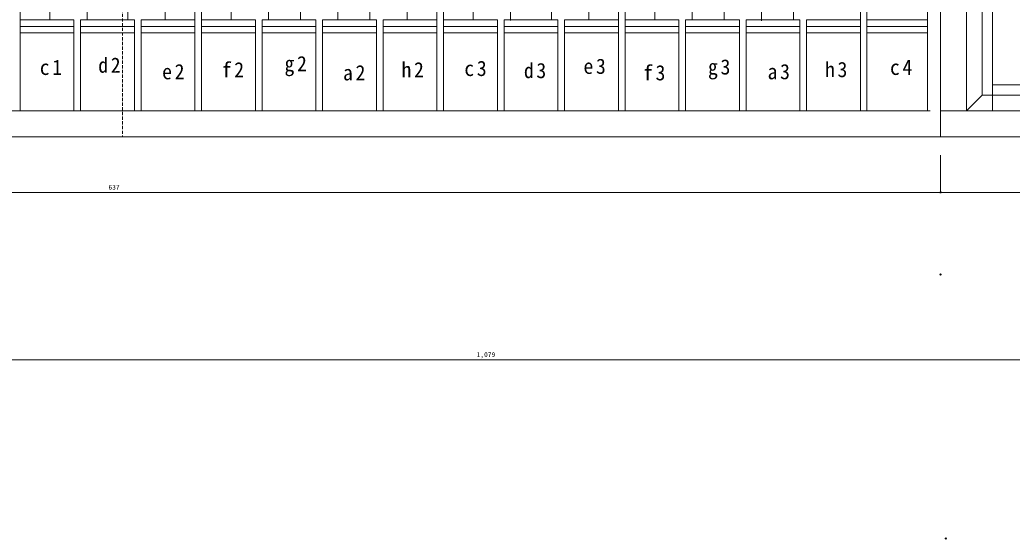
# Model space of a CAD drawing. Units: millimetres, scale not verified. Extents: x -578 to 563, y -303 to 234.
# Drawn here: x -194.1 to 188, y -302.8 to -102.7 of the extents above; entities that cross this region are included whole.
import ezdxf
from ezdxf.enums import TextEntityAlignment as Align

# ---------------------------------------------------------------- set-up
doc = ezdxf.new("R2010")
doc.units = ezdxf.units.MM
doc.header["$PDMODE"] = 32
doc.header["$PDSIZE"] = 0.5
doc.linetypes.add('DASHED1', pattern=[1.8, 1.2, -0.6])
for name, color, linetype, lineweight in [('0-0', 7, 'Continuous', 9), ('0-1', 7, 'Continuous', 9), ('0-2', 4, 'Continuous', 9), ('0-4', 2, 'Continuous', 9), ('0-6', 4, 'Continuous', 9), ('0-9', 4, 'Continuous', 9), ('0-A', 7, 'Continuous', 9), ('0-B', 2, 'Continuous', 9)]:
    doc.layers.add(name, color=color, linetype=linetype, lineweight=lineweight)
doc.styles.add('ＭＳ ゴシック', font='')
doc.styles.get('ＭＳ ゴシック').set_extended_font_data('MS Gothic')

# ---------------------------------------------------------------- blocks, each defined once
blk = doc.blocks.new('456')
at = {"layer": '0-6'}
for p, q in [((-127.275, -22.704), (-133.275, -23.431)), ((-127.275, -129.704), (-127.275, -22.704)), ((-127.275, -129.704), (-133.275, -135.704)), ((204.725, -129.704), (210.725, -135.704))]:
    blk.add_line(p, q, dxfattribs=at)
for points in [[(-151.435, 141.296), (-158.382, 147.296), (210.725, 147.296), (210.725, -135.704), (-133.275, -135.704), (-133.275, -23.431), (-158.382, 147.296)], [(-127.275, -129.704), (204.725, -129.704), (204.725, 141.296), (210.725, 147.296)], [(204.725, 141.296), (-151.435, 141.296), (-127.215, -23.4)]]:
    blk.add_lwpolyline(points, dxfattribs=at)

msp = doc.modelspace()

# ---------------------------------------------------------------- linework, layer by layer
at = {"layer": '0-0'}
for p, q in [((170.415, -137.729), (170.415, -24.729)), ((180.415, -137.729), (180.415, -24.729)), ((160.415, -147.729), (160.415, -32.729)), ((160.415, -137.729), (514.415, -137.729)), ((160.415, -137.729), (514.415, -137.729))]:
    msp.add_line(p, q, dxfattribs=at)
msp.add_lwpolyline([(-554.585, -147.729), (524.415, -147.729), (524.415, 155.271)], dxfattribs=at)
at = {"layer": '0-0', "color": 4}
for p in [(160.415, -200.813), (162.415, -302.514)]:
    msp.add_point(p, dxfattribs=at)
at = {"layer": '0-1'}
for p, q in [((-193.987, -137.729), (-193.987, -23.729)), ((-182.555, -23.729), (-182.555, -102.729)), ((-168.185, -23.729), (-168.185, -102.729)), ((-152.472, -23.729), (-152.472, -102.729)), ((-138.101, -23.729), (-138.101, -102.729)), ((-126.67, -137.729), (-126.67, -23.729)), ((-124.112, -137.729), (-124.112, -23.729)), ((-112.681, -23.729), (-112.681, -102.729)), ((-98.31, -23.729), (-98.31, -102.729)), ((-85.993, -23.729), (-85.993, -102.729)), ((-71.623, -23.729), (-71.623, -102.729)), ((-59.305, -23.729), (-59.305, -102.729)), ((-44.935, -23.729), (-44.935, -102.729)), ((-33.503, -137.729), (-33.503, -23.729)), ((-30.946, -137.729), (-30.946, -23.729)), ((-19.515, -23.729), (-19.515, -102.729)), ((-5.144, -23.729), (-5.144, -102.96)), ((10.569, -23.729), (10.569, -102.729)), ((24.939, -23.729), (24.939, -102.729)), ((36.371, -137.729), (36.371, -23.729)), ((38.928, -137.729), (38.928, -23.729)), ((50.36, -23.729), (50.36, -102.729)), ((64.73, -23.729), (64.73, -102.729)), ((77.048, -23.729), (77.048, -102.729)), ((91.418, -23.729), (91.418, -102.729)), ((103.735, -23.729), (103.735, -102.729)), ((129.537, -137.729), (129.537, -23.729)), ((132.095, -137.729), (132.095, -23.729)), ((155.415, -137.729), (155.415, -23.729)), ((-173.253, -102.729), (-193.987, -102.729)), ((-173.253, -137.729), (-173.253, -102.729)), ((-149.961, -102.729), (-170.696, -102.729)), ((-170.696, -137.729), (-170.696, -102.729)), ((-149.961, -137.729), (-149.961, -102.729)), ((-126.67, -102.729), (-147.404, -102.729)), ((-147.404, -137.729), (-147.404, -102.729)), ((-103.378, -102.729), (-124.112, -102.729)), ((-103.378, -137.729), (-103.378, -102.729)), ((-80.087, -102.729), (-100.821, -102.729)), ((-100.821, -137.729), (-100.821, -102.729)), ((-80.087, -137.729), (-80.087, -102.729)), ((-56.795, -102.729), (-77.529, -102.729)), ((-77.529, -137.729), (-77.529, -102.729)), ((-56.795, -137.729), (-56.795, -102.729)), ((-33.503, -102.729), (-54.238, -102.729)), ((-54.238, -137.729), (-54.238, -102.729)), ((-10.212, -102.729), (-30.946, -102.729)), ((-10.212, -137.729), (-10.212, -102.729)), ((13.08, -102.729), (-7.655, -102.729)), ((-7.655, -137.729), (-7.655, -102.729)), ((13.08, -137.729), (13.08, -102.729)), ((36.371, -102.729), (15.637, -102.729)), ((15.637, -137.729), (15.637, -102.729)), ((59.663, -102.729), (38.928, -102.729)), ((59.663, -137.729), (59.663, -102.729)), ((82.954, -102.729), (62.22, -102.729)), ((62.22, -137.729), (62.22, -102.729)), ((82.954, -137.729), (82.954, -102.729)), ((85.512, -137.729), (85.512, -102.729)), ((106.246, -102.729), (85.512, -102.729)), ((91.418, -100.695), (91.418, -103.079)), ((106.246, -137.729), (106.246, -102.729)), ((108.803, -137.729), (108.803, -102.729)), ((129.537, -102.729), (108.803, -102.729)), ((155.415, -102.729), (132.095, -102.729)), ((-173.253, -105.229), (-193.987, -105.229)), ((-149.961, -105.229), (-170.696, -105.229)), ((-126.67, -105.229), (-147.404, -105.229)), ((-103.378, -105.229), (-124.112, -105.229)), ((-80.087, -105.229), (-100.821, -105.229)), ((-56.795, -105.229), (-77.529, -105.229)), ((-33.503, -105.229), (-54.238, -105.229)), ((-10.212, -105.229), (-30.946, -105.229)), ((13.08, -105.229), (-7.655, -105.229)), ((36.371, -105.229), (15.637, -105.229)), ((59.663, -105.229), (38.928, -105.229)), ((82.954, -105.229), (62.22, -105.229)), ((106.246, -105.229), (85.512, -105.229)), ((129.537, -105.229), (108.803, -105.229)), ((155.415, -105.229), (132.095, -105.229)), ((-173.253, -107.729), (-193.987, -107.729)), ((-149.961, -107.729), (-170.696, -107.729)), ((-126.67, -107.729), (-147.404, -107.729)), ((-103.378, -107.729), (-124.112, -107.729)), ((-80.087, -107.729), (-100.821, -107.729)), ((-56.795, -107.729), (-77.529, -107.729)), ((-33.503, -107.729), (-54.238, -107.729)), ((-10.212, -107.729), (-30.946, -107.729)), ((13.08, -107.729), (-7.655, -107.729)), ((36.371, -107.729), (15.637, -107.729)), ((59.663, -107.729), (38.928, -107.729)), ((82.954, -107.729), (62.22, -107.729)), ((106.246, -107.729), (85.512, -107.729)), ((129.537, -107.729), (108.803, -107.729)), ((155.415, -107.729), (132.095, -107.729)), ((-474.585, -137.729), (156.415, -137.729))]:
    msp.add_line(p, q, dxfattribs=at)
at = {"layer": '0-2'}
for p, q in [((160.415, -169.156), (160.415, -154.82)), ((-476.585, -169.156), (160.415, -169.156)), ((160.415, -169.156), (524.415, -169.156))]:
    msp.add_line(p, q, dxfattribs=at)
msp.add_point((160.415, -169.156), dxfattribs=at)
at = {"layer": '0-4', "color": 4, "linetype": 'DASHED1'}
msp.add_line((-154.585, 221.799), (-154.585, -147.729), dxfattribs=at)
at = {"layer": '0-9'}
msp.add_line((-554.585, -233.662), (524.415, -233.662), dxfattribs=at)
at = {"layer": '0-A'}
msp.add_line((180.415, -127.729), (464.415, -127.729), dxfattribs=at)

# ---------------------------------------------------------------- block references
at = {"layer": '0-6'}
msp.add_blockref('456', (303.69, -2.025), dxfattribs=at)

# ---------------------------------------------------------------- texts
at = {"layer": '0-2', "style": 'ＭＳ ゴシック'}
msp.add_text('637', height=1.833, dxfattribs=at).set_placement((-159.96, -168.656), align=Align.BOTTOM_LEFT)
at = {"layer": '0-9', "style": 'ＭＳ ゴシック'}
msp.add_text('1,079', height=1.833, dxfattribs=at).set_placement((-18.21, -233.162), align=Align.BOTTOM_LEFT)
at = {"layer": '0-B', "char_height": 5.865, "attachment_point": 7, "style": 'ＭＳ ゴシック'}
for s, insert in [('\\T1.27;\\W0.95;c1', (-186.418, -124.032)), ('\\T1.27;\\W0.95;d2', (-163.899, -123.198)), ('\\T1.27;\\W0.95;g2', (-92.172, -124.449)), ('\\T1.27;\\W0.95;e3', (22.926, -123.615)), ('\\T1.27;\\W0.95;g3', (70.883, -125.7)), ('\\T1.27;\\W0.95;c4', (140.942, -124.032)), ('\\T1.27;\\W0.95;e2', (-139.295, -125.7)), ('\\T1.27;\\W0.95;f2', (-116.359, -124.866)), ('\\T1.27;\\W0.95;a2', (-69.653, -126.117)), ('\\T1.27;\\W0.95;h2', (-47.134, -124.866)), ('\\T1.27;\\W0.95;c3', (-22.946, -124.449)), ('\\T1.27;\\W0.95;d3', (-0.01, -125.283)), ('\\T1.27;\\W0.95;f3', (45.862, -126.117)), ('\\T1.27;\\W0.95;a3', (93.819, -125.7)), ('\\T1.27;\\W0.95;h3', (115.921, -124.866))]:
    msp.add_mtext(s, dxfattribs=dict(at, insert=insert))

doc.saveas('drawing.dxf')
